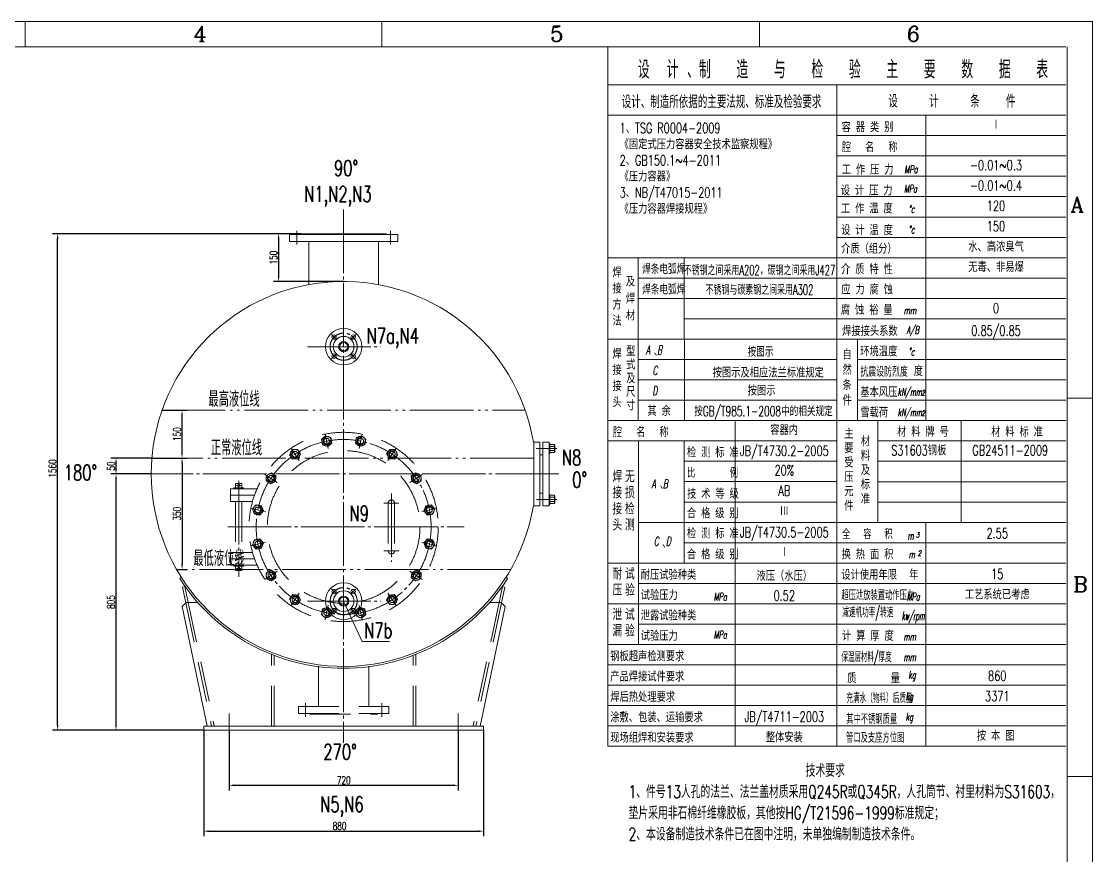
# Model space of a CAD drawing. Header units: inches. Extents: x -16168 to -9448, y -2841 to 1911.
# Drawn here: x -12816 to -9448, y -711 to 1911 of the extents above; entities that cross this region are included whole.
import ezdxf
from ezdxf.enums import TextEntityAlignment as Align

# ---------------------------------------------------------------- set-up
doc = ezdxf.new("R2010")
doc.units = ezdxf.units.IN
doc.header["$LTSCALE"] = 10
doc.header["$MEASUREMENT"] = 0
for name, pattern in [('CENTER', [23, 20, -1, 1, -1]), ('DASHED', [19.05, 12.7, -6.35]), ('DIVIDE', [26, 20, -1.5, 0.75, -1.5, 0.75, -1.5])]:
    doc.linetypes.add(name, pattern=pattern)
doc.layers.get('0').update_dxf_attribs({"lineweight": 18})
for name, color, linetype, lineweight in [('1', 7, 'Continuous', 18), ('4', 2, 'Continuous', 18), ('CENTER', 1, 'CENTER', 18), ('DASHED', 220, 'DASHED', 18), ('DIM', 2, 'Continuous', 18), ('DIVIDE', 3, 'DIVIDE', 18), ('K1', 4, 'Continuous', 18)]:
    doc.layers.add(name, color=color, linetype=linetype, lineweight=lineweight)
doc.styles.add('HZ', font='romans.shx', dxfattribs={"width": 0.7, "bigfont": 'hz.shx'})
doc.styles.add('HZTXT', font='romans.shx', dxfattribs={"width": 0.7, "bigfont": 'hztxt.shx'})
doc.styles.add('ROMANC', font='romanc.shx', dxfattribs={"width": 0.7})
doc.dimstyles.new('HZTXT', dxfattribs={"dimtxt": 24, "dimasz": 16, "dimexe": 16, "dimexo": 0, "dimgap": 4, "dimtad": 1, "dimdec": 0, "dimrnd": 1, "dimzin": 0, "dimdsep": 46, "dimtxsty": 'HZTXT', "dimcen": 0, "dimdle": 32, "dimclrd": 7, "dimclre": 7, "dimclrt": 7, "dimadec": 0, "dimazin": 0, "dimtfac": 1, "dimtdec": 0, "dimtofl": 0, "dimtmove": 0, "dimatfit": 0, "dimfxl": 0, "dimtolj": 1, "dimarcsym": 0})

# ---------------------------------------------------------------- blocks, each defined once
blk = doc.blocks.new('*X10')
at = {"layer": 'K1', "ltscale": 2}
for points in [[(-12704.8, 1227.4), (-12699.5, 1227.4), (-12702.2, 1243.4)], [(-12704.8, -300.6), (-12699.5, -300.6), (-12702.2, -316.6)]]:
    blk.add_hatch(color=7, dxfattribs=at).paths.add_polyline_path(points, flags=0)
at = {"layer": 'K1', "color": 7, "lineweight": -2, "ltscale": 2}
for p, q in [((-11936.7, 1243.4), (-12718.2, 1243.4)), ((-12702.2, -300.6), (-12702.2, 1227.4)), ((-12242.7, -316.6), (-12718.2, -316.6))]:
    blk.add_line(p, q, dxfattribs=at)
at = {"layer": 'K1', "color": 7, "ltscale": 2, "insert": (-12718.2, 505.4), "char_height": 24, "width": 79.2, "attachment_point": 5, "rotation": 90, "style": 'HZTXT'}
blk.add_mtext('1560', dxfattribs=at)
blk = doc.blocks.new('*X11')
at = {"layer": 'K1', "ltscale": 2}
for points in [[(-12521.1, 522.4), (-12515.7, 522.4), (-12518.4, 538.4)], [(-12521.1, 504.4), (-12515.7, 504.4), (-12518.4, 488.4)]]:
    blk.add_hatch(color=7, dxfattribs=at).paths.add_polyline_path(points, flags=0)
at = {"layer": 'K1', "color": 7, "lineweight": -2, "ltscale": 2}
for p, q in [((-12406.7, 538.4), (-12534.4, 538.4)), ((-12518.4, 504.4), (-12518.4, 522.4)), ((-12408.7, 488.4), (-12534.4, 488.4))]:
    blk.add_line(p, q, dxfattribs=at)
at = {"layer": 'K1', "color": 7, "ltscale": 2, "insert": (-12534.4, 513.3), "char_height": 24, "width": 48, "attachment_point": 5, "rotation": 90, "style": 'HZTXT'}
blk.add_mtext('50', dxfattribs=at)
blk = doc.blocks.new('*X12')
at = {"layer": 'K1', "ltscale": 2}
for points in [[(-12313.5, 672.4), (-12308.2, 672.4), (-12310.8, 688.4)], [(-12313.5, 554.4), (-12308.2, 554.4), (-12310.8, 538.4)]]:
    blk.add_hatch(color=7, dxfattribs=at).paths.add_polyline_path(points, flags=0)
at = {"layer": 'K1', "color": 7, "lineweight": -2, "ltscale": 2}
for p, q in [((-12374.8, 688.4), (-12294.8, 688.4)), ((-12310.8, 554.4), (-12310.8, 672.4)), ((-12406.7, 538.4), (-12294.8, 538.4))]:
    blk.add_line(p, q, dxfattribs=at)
at = {"layer": 'K1', "color": 7, "ltscale": 2, "insert": (-12326.8, 613.4), "char_height": 24, "width": 55.2, "attachment_point": 5, "rotation": 90, "style": 'HZTXT'}
blk.add_mtext('150', dxfattribs=at)
blk = doc.blocks.new('*X22')
at = {"layer": 'K1', "ltscale": 2}
for points in [[(-12521.1, 472.4), (-12515.7, 472.4), (-12518.4, 488.4)], [(-12521.1, -300.6), (-12515.7, -300.6), (-12518.4, -316.6)]]:
    blk.add_hatch(color=7, dxfattribs=at).paths.add_polyline_path(points, flags=0)
at = {"layer": 'K1', "color": 7, "lineweight": -2, "ltscale": 2}
for p, q in [((-12408.7, 488.4), (-12534.4, 488.4)), ((-12518.4, -300.6), (-12518.4, 472.4)), ((-12242.7, -316.6), (-12534.4, -316.6))]:
    blk.add_line(p, q, dxfattribs=at)
at = {"layer": 'K1', "color": 7, "ltscale": 2, "insert": (-12534.4, 85.5), "char_height": 24, "width": 62.4, "attachment_point": 5, "rotation": 90, "style": 'HZTXT'}
blk.add_mtext('805', dxfattribs=at)
blk = doc.blocks.new('*X30')
at = {"layer": 'K1', "ltscale": 2}
for points in [[(-12226.7, -631.9), (-12226.7, -637.2), (-12242.7, -634.6)], [(-11378.7, -631.9), (-11378.7, -637.2), (-11362.7, -634.6)]]:
    blk.add_hatch(color=7, dxfattribs=at).paths.add_polyline_path(points, flags=0)
at = {"layer": 'K1', "color": 7, "lineweight": -2, "ltscale": 2}
for p, q in [((-12242.7, -316.6), (-12242.7, -650.6)), ((-11362.7, -316.6), (-11362.7, -650.6)), ((-12226.7, -634.6), (-11378.7, -634.6))]:
    blk.add_line(p, q, dxfattribs=at)
at = {"layer": 'K1', "color": 7, "ltscale": 2, "insert": (-11815.5, -618.6), "char_height": 24, "width": 64.8, "attachment_point": 5, "style": 'HZTXT'}
blk.add_mtext('880', dxfattribs=at)
blk = doc.blocks.new('*X31')
at = {"layer": 'K1', "ltscale": 2}
for points in [[(-12146.7, -487.8), (-12146.7, -493.2), (-12162.7, -490.5)], [(-11458.7, -487.8), (-11458.7, -493.2), (-11442.7, -490.5)]]:
    blk.add_hatch(color=7, dxfattribs=at).paths.add_polyline_path(points, flags=0)
at = {"layer": 'K1', "color": 7, "lineweight": -2, "ltscale": 2}
for p, q in [((-12162.7, -316.6), (-12162.7, -506.5)), ((-11442.7, -316.6), (-11442.7, -506.5)), ((-12146.7, -490.5), (-11458.7, -490.5))]:
    blk.add_line(p, q, dxfattribs=at)
at = {"layer": 'K1', "color": 7, "ltscale": 2, "insert": (-11802.4, -474.5), "char_height": 24, "width": 64.8, "attachment_point": 5, "style": 'HZTXT'}
blk.add_mtext('720', dxfattribs=at)
blk = doc.blocks.new('*X32')
at = {"layer": 'K1', "ltscale": 2}
for points in [[(-12313.5, 522.4), (-12308.2, 522.4), (-12310.8, 538.4)], [(-12313.5, 204.4), (-12308.2, 204.4), (-12310.8, 188.4)]]:
    blk.add_hatch(color=7, dxfattribs=at).paths.add_polyline_path(points, flags=0)
at = {"layer": 'K1', "color": 7, "lineweight": -2, "ltscale": 2}
for p, q in [((-12406.7, 538.4), (-12294.8, 538.4)), ((-12310.8, 522.4), (-12310.8, 204.4)), ((-12329.3, 188.4), (-12294.8, 188.4))]:
    blk.add_line(p, q, dxfattribs=at)
at = {"layer": 'K1', "color": 7, "ltscale": 2, "insert": (-12326.8, 363.4), "char_height": 24, "width": 60, "attachment_point": 5, "rotation": 90, "style": 'HZTXT'}
blk.add_mtext('350', dxfattribs=at)
blk = doc.blocks.new('*X40')
at = {"layer": 'K1', "ltscale": 2}
for points in [[(-12009.9, 1227.4), (-12004.6, 1227.4), (-12007.2, 1243.4)], [(-12009.9, 1109.4), (-12004.6, 1109.4), (-12007.2, 1093.4)]]:
    blk.add_hatch(color=7, dxfattribs=at).paths.add_polyline_path(points, flags=0)
at = {"layer": 'K1', "color": 7, "lineweight": -2, "ltscale": 2}
for p, q in [((-11936.7, 1243.4), (-12023.2, 1243.4)), ((-12007.2, 1227.4), (-12007.2, 1109.4)), ((-11802.7, 1093.4), (-12023.2, 1093.4))]:
    blk.add_line(p, q, dxfattribs=at)
at = {"layer": 'K1', "color": 7, "ltscale": 2, "insert": (-12023.2, 1168.4), "char_height": 24, "width": 55.2, "attachment_point": 5, "rotation": 90, "style": 'HZTXT'}
blk.add_mtext('150', dxfattribs=at)

msp = doc.modelspace()

# ---------------------------------------------------------------- linework, layer by layer
for p, q in [((-12803.7, 1830.8), (-12803.7, 1910.8)), ((-11682.3, 1830.8), (-11682.3, 1910.8)), ((-10494.7, 1830.8), (-10494.7, 1910.8)), ((-11936.7, 1243.4), (-11936.7, 1241.4)), ((-9527.8, 726.9), (-9447.8, 726.9)), ((-9527.8, 726.9), (-9447.8, 726.9)), ((-9527.8, -462.8), (-9447.8, -462.8))]:
    msp.add_line(p, q)
at = {"color": 5}
for p, q in [((-15967.8, 1830.8), (-12803.7, 1830.8)), ((-12803.7, 1830.8), (-9531.9, 1830.8)), ((-9527.8, 1830.8), (-9527.8, -2761.2))]:
    msp.add_line(p, q, dxfattribs=at)
at = {"color": 4, "linetype": 'Continuous'}
for p, q in [((-10971.7, 1830.8), (-10971.7, -367.9)), ((-10971.7, 1711.9), (-9531.9, 1711.9)), ((-10971.7, 1711.9), (-9531.9, 1711.9)), ((-10971.7, 1711.9), (-9531.9, 1711.9)), ((-10251.8, 1711.9), (-10251.8, 1232)), ((-10971.7, 1616), (-9531.9, 1616)), ((-10971.7, 1616), (-9531.9, 1616)), ((-10971.7, 1616), (-9531.9, 1616)), ((-10971.7, 1616), (-9531.9, 1616)), ((-10971.7, 1616), (-9531.9, 1616)), ((-9971.8, 1616), (-9971.8, 656)), ((-10251.8, 1552), (-9531.9, 1552)), ((-10251.8, 1277.8), (-10251.8, -367.9)), ((-10971.7, 1168), (-10251.8, 1168)), ((-10876.8, 912), (-10876.8, 1168)), ((-10731.7, 912), (-10731.7, 1168)), ((-10971.7, 912), (-10251.8, 912)), ((-10876.8, 912), (-10876.8, 656.1)), ((-10731.2, 912), (-10731.2, 656.1)), ((-10971.7, 656.1), (-10251.8, 656.1)), ((-10571.7, 653.4), (-10571.7, -367.9)), ((-10251.8, 656), (-9531.9, 656)), ((-10122.6, 656), (-10122.6, 336.1)), ((-9860.7, 336.1), (-9860.7, 656)), ((-10971.7, 592.1), (-10251.8, 592.1)), ((-10875.9, 592.1), (-10875.9, 208.1)), ((-10731.7, 592.1), (-10731.7, 208.1)), ((-10251.8, 336.1), (-9971.8, 336.1)), ((-9971.8, 336.1), (-9971.8, -367.9)), ((-9971.8, 336.1), (-9531.9, 336.1)), ((-10731.7, 272.1), (-10251.8, 272.1)), ((-10251.8, 272.1), (-9531.9, 272.1))]:
    msp.add_line(p, q, dxfattribs=at)
at = {"color": 7, "linetype": 'Continuous'}
for p, q in [((-10251.8, 1488), (-9531.9, 1488)), ((-10251.8, 1424), (-9531.9, 1424)), ((-10251.8, 1360), (-9531.9, 1360)), ((-10251.8, 1296), (-9531.9, 1296)), ((-10251.8, 1232), (-9531.9, 1232)), ((-10251.8, 1168), (-9531.9, 1168)), ((-10876.8, 1104), (-10251.8, 1104)), ((-10251.8, 1104), (-9531.9, 1104)), ((-10876.8, 1040), (-10251.8, 1040)), ((-10251.8, 1040), (-9531.9, 1040)), ((-10731.7, 976), (-10251.8, 976)), ((-10251.8, 976), (-9531.9, 976)), ((-10251.8, 912), (-9531.9, 912)), ((-10876.8, 848), (-10251.8, 848)), ((-10186.6, 848), (-9531.9, 848)), ((-10876.8, 784), (-10251.8, 784)), ((-10186.6, 784), (-9531.9, 784)), ((-10876.8, 720), (-10251.8, 720)), ((-10186.6, 720), (-9531.9, 720)), ((-10731.7, 528.1), (-10251.8, 528.1)), ((-10122.6, 528), (-9531.9, 528)), ((-10731.7, 464.1), (-10251.8, 464.1)), ((-10122.6, 464), (-9531.9, 464)), ((-10731.7, 400.1), (-10251.8, 400.1)), ((-10122.6, 400), (-9531.9, 400)), ((-10875.9, 336.1), (-10251.8, 336.1)), ((-10971.7, 208.1), (-10251.8, 208.1)), ((-10251.8, 208.1), (-9531.9, 208.1)), ((-10875.9, 144.1), (-10251.8, 144.1)), ((-10251.8, 144.1), (-9531.9, 144.1)), ((-10971.7, 80.1), (-10251.8, 80.1)), ((-10251.8, 80.1), (-9531.9, 80.1)), ((-10875.9, 16.1), (-10251.8, 16.1)), ((-10251.8, 16.1), (-9531.9, 16.1)), ((-10971.7, -47.9), (-10251.8, -47.9)), ((-10251.8, -47.9), (-9531.9, -47.9)), ((-10971.7, -111.9), (-10251.8, -111.9)), ((-10251.8, -111.9), (-9531.9, -111.9)), ((-10971.7, -175.9), (-10251.8, -175.9)), ((-10251.8, -175.9), (-9531.9, -175.9)), ((-10971.7, -239.9), (-10251.8, -239.9)), ((-10251.8, -239.9), (-9531.9, -239.9)), ((-10971.7, -303.9), (-10251.8, -303.9)), ((-10251.8, -303.9), (-9531.9, -303.9)), ((-10971.7, -367.9), (-10251.8, -367.9)), ((-10251.8, -367.9), (-9531.9, -367.9))]:
    msp.add_line(p, q, dxfattribs=at)
at = {"color": 7, "linetype": 'Continuous', "ltscale": 0.3}
for p, q in [((-10186.6, 912), (-10186.6, 656)), ((-10875.9, 208.1), (-10875.9, -47.9))]:
    msp.add_line(p, q, dxfattribs=at)
at = {"color": 7}
msp.add_line((-10122.6, 592), (-9531.9, 592), dxfattribs=at)
at = {"layer": '1', "color": 7, "linetype": 'Continuous'}
for p in [(-16167.8, 1910.8), (-9447.8, -2841.2)]:
    msp.add_line(p, (-9447.8, 1910.8), dxfattribs=at)
at = {"layer": 'CENTER'}
for p, q in [((-11802.7, 1319.4), (-11802.7, -357.4)), ((-11950.2, 1252.8), (-11950.2, 1209.4)), ((-11655.2, 1252.8), (-11655.2, 1209.4)), ((-11825.7, 911.4), (-11840.7, 926.4)), ((-11779.8, 911.4), (-11764.8, 926.4)), ((-11916.9, 888.4), (-11686, 888.4)), ((-11825.7, 865.4), (-11840.7, 850.4)), ((-11779.8, 865.4), (-11764.8, 850.4)), ((-11132.5, 568.4), (-11197.7, 568.4)), ((-11125.7, 488.4), (-12444.4, 488.4)), ((-12132.7, 466.7), (-12132.7, 164.8)), ((-11652.7, 426.7), (-11652.7, 212.2)), ((-11132.5, 408.4), (-11196, 408.4)), ((-12167.2, 321.7), (-11423.9, 321.7)), ((-11825.7, 111.4), (-11840.7, 126.4)), ((-11779.8, 111.4), (-11764.8, 126.4)), ((-11916.9, 88.4), (-11686, 88.4)), ((-11825.7, 65.4), (-11840.7, 50.4)), ((-11779.8, 65.4), (-11764.8, 50.4)), ((-12162.7, -265), (-12162.7, -350.5)), ((-11442.7, -265), (-11442.7, -350.5))]:
    msp.add_line(p, q, dxfattribs=at)
for centre, radius in [((-11802.7, 888.4), 42.5), ((-11802.7, 321.7), 275), ((-11802.7, 88.4), 42.5)]:
    msp.add_circle(centre, radius, dxfattribs=at)
at = {"layer": 'DASHED'}
for p, q in [((-11860.8, 613.5), (-11851.7, 567.9)), ((-11744.7, 613.5), (-11753.8, 567.9)), ((-11968, 569.1), (-11942.2, 530.4)), ((-11637.5, 569.1), (-11663.3, 530.4)), ((-12050.1, 487), (-12011.4, 461.2)), ((-11555.4, 487), (-11594.1, 461.2)), ((-12158.2, 441.7), (-12158.2, 401.7)), ((-12075, 441.7), (-12158.2, 441.7)), ((-12147.7, 444.7), (-12147.7, 441.7)), ((-12117.7, 444.7), (-12147.7, 444.7)), ((-12142.7, 458.6), (-12142.7, 444.7)), ((-12122.7, 458.6), (-12142.7, 458.6)), ((-12125.7, 452), (-12139.8, 452)), ((-12122.7, 458.6), (-12122.7, 444.7)), ((-12117.7, 444.7), (-12117.7, 441.7)), ((-12082.9, 421.7), (-12158.2, 421.7)), ((-12089.3, 401.7), (-12158.2, 401.7)), ((-12142.7, 401.7), (-12142.7, 241.7)), ((-12122.7, 401.7), (-12122.7, 241.7)), ((-12094.5, 379.8), (-12048.9, 370.7)), ((-11629.7, 396.7), (-11676.1, 396.7)), ((-11662.7, 396.7), (-11662.7, 246.7)), ((-11642.7, 396.7), (-11642.7, 246.7)), ((-11511, 379.8), (-11556.6, 370.7)), ((-12094.5, 263.7), (-12048.9, 272.8)), ((-11511, 263.7), (-11556.6, 272.8)), ((-12158.2, 201.7), (-12158.2, 241.7)), ((-12089.3, 241.7), (-12158.2, 241.7)), ((-11629.7, 246.7), (-11676.1, 246.7)), ((-12082.9, 221.7), (-12158.2, 221.7)), ((-12075, 201.7), (-12158.2, 201.7)), ((-12147.7, 198.7), (-12147.7, 201.7)), ((-12117.7, 198.7), (-12147.7, 198.7)), ((-12142.7, 198.7), (-12142.7, 184.9)), ((-12122.7, 184.9), (-12142.7, 184.9)), ((-12125.7, 191.5), (-12139.8, 191.5)), ((-12122.7, 198.7), (-12122.7, 184.9)), ((-12117.7, 198.7), (-12117.7, 201.7)), ((-12050.1, 156.5), (-12011.4, 182.3)), ((-11555.4, 156.5), (-11594.1, 182.3)), ((-11968, 74.4), (-11942.2, 113.1)), ((-11637.5, 74.4), (-11663.3, 113.1)), ((-12299.3, 83.5), (-12217.9, -304.6)), ((-12291.3, 84.4), (-12209.7, -304.6)), ((-11860.8, 30), (-11851.7, 75.6)), ((-11744.7, 30), (-11753.8, 75.6)), ((-11314.2, 84.4), (-11395.7, -304.6)), ((-11306.2, 83.5), (-11387.6, -304.6)), ((-12029.7, -304.6), (-12029.7, -78.9)), ((-12021.7, -304.6), (-12021.7, -82.1)), ((-11583.7, -304.6), (-11583.7, -82.1)), ((-11575.7, -304.6), (-11575.7, -78.9)), ((-11882.2, -242.6), (-11882.2, -110.6)), ((-11723.2, -242.6), (-11723.2, -110.6)), ((-11922.7, -275.6), (-11922.7, -232)), ((-11682.7, -275.6), (-11682.7, -232)), ((-11945.2, -242.6), (-11660.2, -242.6)), ((-11945.2, -264.6), (-11945.2, -242.6)), ((-11945.2, -264.6), (-11660.2, -264.6)), ((-11908.7, -266.6), (-11908.7, -264.6)), ((-11908.7, -266.6), (-11696.7, -266.6)), ((-11696.7, -266.6), (-11696.7, -264.6)), ((-11660.2, -264.6), (-11660.2, -242.6))]:
    msp.add_line(p, q, dxfattribs=at)
for points in [[(-11843.3, 602.5), (-11859.7, 608), (-11872.7, 596.6), (-11869.3, 579.6), (-11852.9, 574.1), (-11839.9, 585.5)], [(-11732.8, 596.6), (-11745.8, 608), (-11762.2, 602.5), (-11765.6, 585.5), (-11752.5, 574.1), (-11736.2, 579.6)], [(-11947.6, 565.6), (-11964.9, 564.5), (-11972.6, 548.9), (-11963, 534.5), (-11945.7, 535.7), (-11938, 551.2)], [(-11632.9, 548.9), (-11640.6, 564.5), (-11657.8, 565.6), (-11667.5, 551.2), (-11659.8, 535.7), (-11642.5, 534.5)], [(-12029.9, 491.6), (-12045.5, 483.9), (-12046.6, 466.6), (-12032.2, 457), (-12016.7, 464.7), (-12015.5, 482)], [(-11558.9, 466.6), (-11560, 483.9), (-11575.6, 491.6), (-11590, 482), (-11588.8, 464.7), (-11573.3, 457)], [(-12077.6, 391.7), (-12089, 378.7), (-12083.5, 362.3), (-12066.5, 358.9), (-12055.1, 371.9), (-12060.6, 388.3)], [(-11522, 362.3), (-11516.4, 378.7), (-11527.9, 391.7), (-11544.8, 388.3), (-11550.4, 371.9), (-11539, 358.9)], [(-12083.5, 281.2), (-12089, 264.8), (-12077.6, 251.8), (-12060.6, 255.2), (-12055.1, 271.6), (-12066.5, 284.6)], [(-11527.9, 251.8), (-11516.4, 264.8), (-11522, 281.2), (-11539, 284.6), (-11550.4, 271.6), (-11544.8, 255.2)], [(-12046.6, 176.8), (-12045.5, 159.6), (-12029.9, 151.9), (-12015.5, 161.5), (-12016.7, 178.8), (-12032.2, 186.5)], [(-11575.6, 151.9), (-11560, 159.6), (-11558.9, 176.8), (-11573.3, 186.5), (-11588.8, 178.8), (-11590, 161.5)], [(-11972.6, 94.6), (-11964.9, 79), (-11947.6, 77.9), (-11938, 92.3), (-11945.7, 107.8), (-11963, 109)], [(-11657.8, 77.9), (-11640.6, 79), (-11632.9, 94.6), (-11642.5, 109), (-11659.8, 107.8), (-11667.5, 92.3)], [(-11872.7, 46.9), (-11859.7, 35.4), (-11843.3, 41), (-11839.9, 58), (-11852.9, 69.4), (-11869.3, 63.8)], [(-11762.2, 41), (-11745.8, 35.4), (-11732.8, 46.9), (-11736.2, 63.8), (-11752.5, 69.4), (-11765.6, 58)]]:
    msp.add_lwpolyline(points, close=True, dxfattribs=at)
for centre, radius in [((-11802.7, 321.7), 297.5), ((-11856.4, 591.5), 15), ((-11749.1, 591.5), 15), ((-11856.4, 591.5), 9), ((-11749.1, 591.5), 9), ((-11802.7, 321.7), 240), ((-11955.5, 550.4), 15), ((-11955.5, 550.4), 9), ((-11650, 550.4), 15), ((-11650, 550.4), 9), ((-12031.4, 474.5), 15), ((-12031.4, 474.5), 9), ((-11574.1, 474.5), 15), ((-11574.1, 474.5), 9), ((-12132.7, 452), 3), ((-12072.5, 375.4), 15), ((-12072.5, 375.4), 9), ((-11533, 375.4), 15), ((-11533, 375.4), 9), ((-12072.5, 268.1), 15), ((-12072.5, 268.1), 9), ((-11533, 268.1), 15), ((-11533, 268.1), 9), ((-12132.7, 191.5), 3), ((-12031.4, 169), 15), ((-12031.4, 169), 9), ((-11574.1, 169), 15), ((-11574.1, 169), 9), ((-11955.5, 93.1), 15), ((-11955.5, 93.1), 9), ((-11650, 93.1), 15), ((-11650, 93.1), 9), ((-11856.4, 52), 15), ((-11856.4, 52), 9), ((-11749.1, 52), 15), ((-11749.1, 52), 9)]:
    msp.add_circle(centre, radius, dxfattribs=at)
for centre, radius, start, end in [((-11856.4, 591.5), 11, 101.25, 10.104), ((-11749.1, 591.5), 11, 78.75, 347.604), ((-11955.5, 550.4), 11, 123.75, 32.604), ((-11650, 550.4), 11, 56.25, 325.104), ((-12031.4, 474.5), 11, 146.25, 55.104), ((-11574.1, 474.5), 11, 33.75, 302.604), ((-11652.7, 396.7), 10, 0, 180), ((-12072.5, 375.4), 11, 168.75, 77.604), ((-11533, 375.4), 11, 11.25, 280.104), ((-12072.5, 268.1), 11, 191.25, 100.104), ((-11533, 268.1), 11, 348.75, 257.604), ((-11652.7, 246.7), 10, 180, 0), ((-12031.4, 169), 11, 213.75, 122.604), ((-11574.1, 169), 11, 326.25, 235.104), ((-11955.5, 93.1), 11, 236.25, 145.104), ((-11650, 93.1), 11, 303.75, 212.604), ((-11856.4, 52), 11, 258.75, 167.604), ((-11749.1, 52), 11, 281.25, 190.104)]:
    msp.add_arc(centre, radius, start, end, dxfattribs=at)
at = {"layer": 'DIM'}
for p, q in [((-11802.7, 88.4), (-11744.1, -38.2)), ((-11744.1, -38.2), (-11659, -38.2))]:
    msp.add_line(p, q, dxfattribs=at)
at = {"layer": 'DIVIDE'}
for p, q in [((-12374.8, 688.4), (-11230.7, 688.4)), ((-11205, 538.4), (-12406.7, 538.4)), ((-11276.2, 188.4), (-12329.3, 188.4))]:
    msp.add_line(p, q, dxfattribs=at)
at = {"layer": 'K1'}
for p, q in [((-11972.7, 1241.4), (-11632.7, 1241.4)), ((-11972.7, 1241.4), (-11972.7, 1219.4)), ((-11972.7, 1219.4), (-11632.7, 1219.4)), ((-11936.7, 1243.4), (-11668.7, 1243.4)), ((-11912.2, 1219.4), (-11912.2, 1083.4)), ((-11693.2, 1219.4), (-11693.2, 1083.4)), ((-11668.7, 1243.4), (-11668.7, 1241.4)), ((-11632.7, 1241.4), (-11632.7, 1219.4)), ((-11205, 588.4), (-11205, 388.4)), ((-11186, 588.4), (-11205, 588.4)), ((-11186, 388.4), (-11186, 588.4)), ((-11176, 588.4), (-11156, 588.4)), ((-11176, 388.4), (-11176, 588.4)), ((-11156, 588.4), (-11156, 388.4)), ((-11154, 584.2), (-11156, 584.2)), ((-11154, 584.2), (-11156, 584.2)), ((-11154, 584.2), (-11154, 552.6)), ((-11140.9, 581.4), (-11154, 581.4)), ((-11140.9, 574.9), (-11154, 574.9)), ((-11139, 578.1), (-11140.9, 581.4)), ((-11139, 578.1), (-11139, 558.7)), ((-11176, 548.4), (-11186, 548.4)), ((-11154, 552.6), (-11156, 552.6)), ((-11154, 552.6), (-11156, 552.6)), ((-11140.9, 561.9), (-11154, 561.9)), ((-11140.9, 555.5), (-11154, 555.5)), ((-11140.9, 555.5), (-11154, 555.5)), ((-11139, 558.7), (-11140.9, 555.5)), ((-11176, 428.4), (-11186, 428.4)), ((-11154, 424.2), (-11156, 424.2)), ((-11154, 424.2), (-11156, 424.2)), ((-11154, 392.6), (-11154, 424.2)), ((-11140.9, 421.4), (-11154, 421.4)), ((-11140.9, 421.4), (-11154, 421.4)), ((-11140.9, 414.9), (-11154, 414.9)), ((-11139, 418.1), (-11140.9, 421.4)), ((-11139, 398.7), (-11139, 418.1)), ((-11186, 388.4), (-11205, 388.4)), ((-11176, 388.4), (-11156, 388.4)), ((-11154, 392.6), (-11156, 392.6)), ((-11154, 392.6), (-11156, 392.6)), ((-11140.9, 401.9), (-11154, 401.9)), ((-11140.9, 395.5), (-11154, 395.5)), ((-11139, 398.7), (-11140.9, 395.5)), ((-12313.3, 162.9), (-12318.3, 159.7)), ((-11292.2, 162.9), (-11287.2, 159.7)), ((-12301.8, 134.4), (-12309.6, 132.9)), ((-12309.6, 132.9), (-12299.3, 83.5)), ((-12301.8, 134.4), (-12291.3, 84.4)), ((-11303.7, 134.4), (-11314.2, 84.4)), ((-11295.9, 132.9), (-11306.2, 83.5)), ((-11303.7, 134.4), (-11295.9, 132.9)), ((-12298.4, 84.4), (-12310.8, 72)), ((-12310.8, 72), (-12232.3, -304.6)), ((-12261.6, 84.4), (-12298.4, 84.4)), ((-11294.7, 72), (-11373.2, -304.6)), ((-11343.9, 84.4), (-11307.1, 84.4)), ((-11307.1, 84.4), (-11294.7, 72)), ((-12242.7, -304.6), (-11362.7, -304.6)), ((-12242.7, -304.6), (-12242.7, -316.6)), ((-12242.7, -316.6), (-11362.7, -316.6)), ((-11362.7, -304.6), (-11362.7, -316.6))]:
    msp.add_line(p, q, dxfattribs=at)
for centre, radius in [((-11802.7, 888.4), 57.5), ((-11832.8, 918.5), 7), ((-11802.7, 888.4), 32.5), ((-11772.7, 918.5), 7), ((-11802.7, 888.4), 16), ((-11802.7, 888.4), 13), ((-11832.8, 858.4), 7), ((-11772.7, 858.4), 7), ((-11802.7, 88.4), 57.5), ((-11832.8, 118.5), 7), ((-11802.7, 88.4), 32.5), ((-11802.7, 88.4), 16), ((-11802.7, 88.4), 13), ((-11772.7, 118.5), 7), ((-11832.8, 58.4), 7), ((-11772.7, 58.4), 7)]:
    msp.add_circle(centre, radius, dxfattribs=at)
for centre, radius, start, end in [((-11802.7, 488.4), 605, 9.4982, 350.5018), ((-11144.9, 579.3), 5.95, 311.6694, 348.3306), ((-11151.2, 568.4), 12.2, 327.7958, 32.2042), ((-11144.9, 557.5), 5.95, 11.6694, 48.3306), ((-11144.9, 419.3), 5.95, 311.6694, 348.3306), ((-11151.2, 408.4), 12.2, 327.7958, 32.2042), ((-11144.9, 397.5), 5.95, 11.6694, 48.3306), ((-11802.7, 489.4), 612, 212.6022, 327.3978)]:
    msp.add_arc(centre, radius, start, end, dxfattribs=at)

# ---------------------------------------------------------------- texts
at = {"style": 'ROMANC'}
for s, p in [('4', (-12274.5, 1847.5)), ('5', (-11153.1, 1847.5)), ('6', (-10031.7, 1847.5)), ('A', (-9516.8, 1311.7)), ('B', (-9508.3, 117.4))]:
    msp.add_text(s, height=48, dxfattribs=at).set_placement(p)
at = {"color": 7, "linetype": 'Continuous', "style": 'HZ'}
for s, height, width, p in [('设计、制造所依据的主要法规、标准及检验要求', 39.996, 0.65, (-10928.4, 1638.2)), ('介质（组分）', 32, 0.7, (-10238.5, 1180.9)), ('焊条电弧焊', 32, 0.65, (-10863.9, 1116.6)), ('焊条电弧焊', 32, 0.65, (-10863.9, 1052.6)), ('环境温度', 32, 0.7, (-10178.2, 858)), ('、', 32, 0.7, (-10828, 858.9)), ('抗震设防烈度', 32, 0.6, (-10178.2, 794)), ('基本风压', 32, 0.7, (-10178.2, 730)), ('雪载荷', 32, 0.7, (-10178.2, 666)), ('耐压试验种类', 32, 0.7, (-10868.6, 155.7)), ('设计使用年限', 32, 0.7, (-10237.7, 155.8)), ('年', 32, 0.7, (-10024.7, 156.2)), ('试验压力', 32, 0.7, (-10868.6, 91.7)), ('超压泄放装置动作压力', 32, 0.55, (-10237.7, 91.8)), ('泄露试验种类', 32, 0.7, (-10868.6, 27.7)), ('试验压力', 32, 0.7, (-10868.6, -36.3)), ('钢板超声检测要求', 32, 0.7, (-10964.4, -100.3)), ('保温层材料/厚度', 32, 0.49, (-10237.3, -102.6)), ('产品焊接试件要求', 32, 0.7, (-10964.4, -164.3)), ('焊后热处理要求', 32, 0.7, (-10964.4, -228.3)), ('充满水（物料）后质量', 32, 0.5, (-10221.9, -231.8)), ('涂敷、包装、运输要求', 32, 0.7, (-10964.4, -292.3)), ('其中不锈钢质量', 32, 0.55, (-10222.4, -297.5)), ('现场组焊和安装要求', 32, 0.7, (-10964.4, -356.3)), ('管口及支座方位图', 32, 0.55, (-10223.2, -356.4))]:
    msp.add_text(s, height=height, dxfattribs=dict(at, width=width)).set_placement(p)
at = {"color": 2, "linetype": 'Continuous', "style": 'HZ'}
for s, height, width, p in [('Ⅰ', 32, 0.7, (-9751.3, 1587)), ('-0.01~0.3', 32, 0.7, (-9751.3, 1459)), ('-0.01~0.4', 32, 0.7, (-9751.3, 1395)), ('120', 32, 0.7, (-9751.3, 1331)), ('150', 32, 0.7, (-9751.3, 1267)), ('水、高浓臭气', 32, 0.7, (-9751.3, 1203)), ('不锈钢之间采用A202，碳钢之间采用J427', 32, 0.6, (-10495.2, 1129)), ('无毒、非易爆', 32, 0.7, (-9751.3, 1139)), ('不锈钢与碳素钢之间采用A302', 32, 0.6, (-10495.2, 1067.4)), ('0', 32, 0.7, (-9751.3, 1009.7)), ('0.85/0.85', 32, 0.7, (-9751.3, 938.8)), ('容器内', 32, 0.7, (-10417.7, 627.1)), ('JB/T4730.2-2005', 31.997, 0.7, (-10417.2, 561)), ('S31603钢板', 32, 0.7, (-9994.2, 562.6)), ('GB24511-2009', 32, 0.7, (-9706.7, 562.6)), ('20%', 32, 0.7, (-10417.2, 499.8)), ('AB', 32, 0.7, (-10417.2, 435.8)), ('Ⅲ', 32, 0.7, (-10417.2, 371.8)), ('JB/T4730.5-2005', 31.997, 0.7, (-10417.2, 305)), ('2.55', 32, 0.7, (-9747.5, 301.8)), ('Ⅰ', 32, 0.7, (-10417.2, 243.8)), ('液压（水压）', 32, 0.7, (-10417.2, 168.6)), ('15', 32, 0.7, (-9747.5, 173.9)), ('0.52', 32, 0.7, (-10417.2, 105.9)), ('工艺系统已考虑', 32, 0.7, (-9747.5, 109.9)), ('860', 32, 0.7, (-9747.5, -146.1)), ('3371', 32, 0.7, (-9747.5, -210.1)), ('JB/T4711-2003', 31.997, 0.7, (-10417.2, -274.9)), ('整体安装', 32, 0.7, (-10417.2, -338.9))]:
    msp.add_text(s, height=height, dxfattribs=dict(at, width=width)).set_placement(p, align=Align.MIDDLE_CENTER)
for s, height, width, p in [('按图示', 32, 0.65, (-10532.4, 856.6)), ('按图示及相应法兰标准规定', 31.997, 0.7, (-10642.3, 791.5)), ('按图示', 32, 0.7, (-10532.1, 734.8)), ('按GB/T985.1-2008中的相关规定', 31.997, 0.65, (-10700.3, 669.7)), ('、', 32, 0.7, (-10809, 440.1)), ('、', 32, 0.7, (-10801.9, 255.7))]:
    msp.add_text(s, height=height, dxfattribs=dict(at, width=width)).set_placement(p)
at = {"color": 7, "linetype": 'Continuous', "style": 'HZ', "width": 0.7}
msp.add_text('度', height=32, dxfattribs=at).set_placement((-9995.4, 812.4), align=Align.MIDDLE_CENTER)
at = {"color": 7, "linetype": 'Continuous'}
for s, insert, char_height, width, attachment_point, style in [('设  计 、制   造   与   检   验   主   要   数   据   表', (-10878, 1731.3), 55.994, 1894.894, 7, 'HZ'), ('{\\W0.6;设      计      条     件     }', (-10090, 1639.9), 39.996, 535.875, 7, 'HZ'), ('容 器 类 别', (-10236.9, 1562.7), 32, 197.24, 7, 'HZ'), ('{\\W0.68;腔   名   称}', (-10235.7, 1499.9), 32, 220.281, 7, 'HZ'), ('工 作 压 力  ', (-10236.5, 1429.2), 32, 195.56, 7, 'HZ'), ('{\\Q10;\\W0.6; MPa}', (-10049.8, 1434.1), 23.998, 59.8, 7, 'ROMANC'), ('设 计 压 力   ', (-10239.5, 1363.8), 32, 196.68, 7, 'HZ'), ('{\\Q10;\\W0.6; MPa}', (-10051.5, 1373.1), 23.998, 59.8, 7, 'ROMANC'), ('工 作 温 度  ', (-10238.9, 1307), 32, 195.56, 7, 'HZ'), ('{\\Q10;\\W0.6;%%Dc}', (-10026.7, 1308.7), 23.998, 19.647, 7, 'ROMANC'), ('设 计 温 度  ', (-10238.4, 1239.1), 32, 196.68, 7, 'HZ'), ('{\\Q10;\\W0.6;%%Dc}', (-10026.7, 1244.7), 23.998, 19.647, 7, 'ROMANC'), ('介 质 特 性', (-10238.6, 1116.2), 32, 195.84, 7, 'HZ'), ('及焊材', (-10915.5, 1109.5), 32, 36.352, 1, 'HZ'), ('应 力 腐 蚀', (-10237.9, 1052.2), 32, 195.28, 7, 'HZ'), ('腐 蚀 裕 量', (-10239.2, 988.2), 32, 195.84, 7, 'HZ'), ('{\\Q10;\\W0.6; mm}', (-10051.8, 990.8), 23.998, 48.457, 7, 'ROMANC'), ('焊接接头系数 ', (-10235.3, 921.7), 32, 200.2, 7, 'HZ'), ('{\\Q10;\\W0.6;A/B}', (-10033, 921.3), 23.998, 46.959, 7, 'ROMANC'), ('{\\Q10;\\W0.6;A  B}', (-10852.7, 863.8), 27.997, 67.385, 7, 'ROMANC'), ('{\\Q10;\\W0.6;%%Dc}', (-10026.7, 860.7), 23.998, 19.647, 7, 'ROMANC'), ('{\\Q10;\\W0.6;C}', (-10831.2, 799.8), 27.997, 16.248, 7, 'ROMANC'), ('{\\Q10;\\W0.6;D}', (-10831.7, 735.8), 27.997, 16.248, 7, 'ROMANC'), ('{\\Q10;\\W0.5;kN/mm}', (-10060.2, 726.2), 23.998, 67.378, 7, 'ROMANC'), ('{\\Q10;\\W0.6;2}', (-9984.9, 735.4), 16, 9.286, 7, 'ROMANC'), ('其 余', (-10847.6, 670.7), 32, 85.991, 7, 'HZ'), ('{\\Q10;\\W0.5;kN/mm}', (-10060.2, 662.2), 23.998, 67.378, 7, 'ROMANC'), ('{\\Q10;\\W0.6;2}', (-9984.9, 671.4), 16, 9.286, 7, 'ROMANC'), ('材 料 牌 号', (-10062.3, 605), 32, 195.56, 7, 'HZ'), ('材 料 标 准', (-9766.4, 605), 32, 196.96, 7, 'HZ'), ('{\\W0.68;腔   名   称}', (-10955.7, 604), 32, 220.281, 7, 'HZ'), ('{\\W0.62;全   容   积 }', (-10235.4, 283.6), 31.997, 204.296, 7, 'HZ'), ('{\\Q10;3}', (-10003.4, 288.6), 16, 9.738, 7, 'HZ'), ('{\\Q10;\\W0.6; m}', (-10039.9, 281.7), 23.998, 29.945, 7, 'ROMANC'), ('换 热 面 积', (-10236.8, 219.8), 32, 197.5, 7, 'HZ'), ('{\\Q10;\\W0.6; m}', (-10036.5, 223.5), 23.998, 29.945, 7, 'ROMANC'), ('{\\Q10;2}', (-9997.8, 231.4), 16, 10.832, 7, 'HZ'), ('{\\Q10;\\W0.6; MPa}', (-10043.1, 90.6), 23.998, 59.8, 7, 'ROMANC'), ('{\\W0.5;减速机功率/转速 }', (-10235, 27), 31.997, 184.439, 7, 'HZ'), ('{\\Q10;\\W0.4; kw/rpm}', (-10057.6, 19), 27.997, 84.131, 7, 'ROMANC'), ('计 算 厚 度', (-10235.8, -36.3), 32, 195.54, 7, 'HZ'), ('{\\Q10;\\W0.6; mm}', (-10052.6, -35.7), 23.998, 48.457, 7, 'ROMANC'), ('{\\Q10;\\W0.6; mm}', (-10052.6, -99.7), 23.998, 48.457, 7, 'ROMANC'), ('质       量', (-10219.4, -169.5), 32, 214.179, 7, 'HZ'), ('{\\Q10;\\W0.6;kg}', (-10027, -163.4), 23.998, 26.949, 7, 'ROMANC'), ('{\\Q10;\\W0.6;  kg}', (-10056.1, -230.6), 23.998, 54.717, 7, 'ROMANC'), ('{\\Q10;\\W0.6;  kg}', (-10056.1, -294.6), 23.998, 54.717, 7, 'ROMANC')]:
    msp.add_mtext(s, dxfattribs=dict(at, insert=insert, char_height=char_height, width=width, attachment_point=attachment_point, style=style))
at = {"color": 7, "linetype": 'Continuous', "attachment_point": 1, "style": 'HZ'}
for s, insert, char_height, width, line_spacing_factor in [('1、TSG R0004-2009\\P《固定式压力容器安全技术监察规程》\\P2、GB150.1~4-2011\\P《压力容器》\\P3、NB/T47015-2011\\P《压力容器焊接规程》', (-10934.9, 1591.7), 32, 719.2, 0.95), ('焊接方法', (-10957.5, 1138.3), 32, 36.352, 0.95), ('焊接接头', (-10957.5, 882.3), 32, 36.352, 0.95), ('型式及尺寸', (-10914.4, 890.9), 32, 36.352, 0.8), ('自\\P然\\P条件', (-10234.2, 880.3), 32, 45.221, 0.9), ('主要\\P受压\\P元件', (-10228.6, 631.3), 32, 45.221, 0.85), ('材料\\P及标准', (-10176.5, 607.6), 32, 45.221, 0.85), ('\\pt1;{\\f宋体|b0|i0|c0|p34;焊}{\\f宋体|b0|i0|c0|p34;接}{\\f宋体|b0|i0|c0|p34;接}{\\f宋体|b0|i0|c0|p34;头}', (-10957.5, 497.7), 31.997, 36.352, 0.95), ('\\pt1;{\\f宋体|b0|i0|c0|p34;无}{\\f宋体|b0|i0|c0|p34;损}{\\f宋体|b0|i0|c0|p34;检}{\\f宋体|b0|i0|c0|p34;测}', (-10918, 497.7), 31.997, 36.352, 0.95), ('\\pt1;{\\f宋体|b0|i0|c0|p34;耐}{\\f宋体|b0|i0|c0|p34;压}', (-10957.5, 191.8), 31.997, 36.352, 0.95), ('\\pt1;{\\f宋体|b0|i0|c0|p34;试}{\\f宋体|b0|i0|c0|p34;验}', (-10918, 191.8), 31.997, 36.352, 0.95), ('\\pt1;{\\f宋体|b0|i0|c0|p34;泄}{\\f宋体|b0|i0|c0|p34;漏}', (-10957.5, 63.8), 31.997, 36.352, 0.95), ('\\pt1;{\\f宋体|b0|i0|c0|p34;试}{\\f宋体|b0|i0|c0|p34;验}', (-10918, 63.8), 31.997, 36.352, 0.95)]:
    msp.add_mtext(s, dxfattribs=dict(at, insert=insert, char_height=char_height, width=width, line_spacing_factor=line_spacing_factor))
at = {"color": 2, "linetype": 'Continuous'}
for s, insert, char_height, width, attachment_point, style in [('检 测 标 准', (-10723.1, 540.6), 32, 198.9, 7, 'HZ'), ('{\\W0.62;比        例}', (-10723, 476.4), 31.997, 206.351, 7, 'HZ'), ('{\\Q10;\\W0.6;A  B}', (-10834.7, 443.2), 27.997, 67.385, 7, 'ROMANC'), ('技 术 等 级', (-10722.8, 410.3), 32, 195.26, 7, 'HZ'), ('合 格 级 别', (-10723.4, 349), 32, 195.82, 7, 'HZ'), ('检 测 标 准', (-10723.1, 285.9), 32, 198.9, 7, 'HZ'), ('{\\Q10;\\W0.6;C  D}', (-10827.1, 262.8), 27.997, 65.85, 7, 'ROMANC'), ('合 格 级 别', (-10723.4, 219.7), 32, 195.82, 7, 'HZ'), ('{\\Q10;\\W0.6; MPa}', (-10649.8, 90.2), 23.998, 59.8, 7, 'ROMANC'), ('{\\Q10;\\W0.6; MPa}', (-10649.8, -29.3), 23.998, 59.8, 7, 'ROMANC'), ('按 本 图', (-9752.6, -334.3), 32, 138.106, 5, 'HZ')]:
    msp.add_mtext(s, dxfattribs=dict(at, insert=insert, char_height=char_height, width=width, attachment_point=attachment_point, style=style))
at = {"color": 2, "linetype": 'Continuous', "ltscale": 2, "insert": (-10906.7, -423.9), "char_height": 40, "width": 1358.527, "attachment_point": 1, "style": 'HZ'}
msp.add_mtext('                             技术要求\\P1、件号13人孔的法兰、法兰盖材质采用Q245R或Q345R，人孔筒节、衬里材料为S31603，垫片采用非石棉纤维橡胶板，其他按HG/T21596-1999标准规定；\\P2、本设备制造技术条件已在图中注明，未单独编制制造技术条件。', dxfattribs=at)
at = {"layer": '4', "style": 'HZ', "width": 0.7}
for s, p in [('90%%D', (-11833.2, 1425.6)), ('N1,N2,N3', (-11926.9, 1344)), ('N7a,N4', (-11730.3, 898.5)), ('最高液位线', (-12228.2, 699.2)), ('正常液位线', (-12220.6, 546.4)), ('N8', (-11116.5, 515.5)), ('180%%D', (-12682.9, 468.4)), ('0%%D', (-11084.1, 446)), ('N9', (-11784.2, 339.9)), ('最低液位线', (-12275.4, 198.5)), ('N7b', (-11738.2, -27.8)), ('270%%D', (-11866.6, -409.8)), ('N5,N6', (-11876.5, -574.4))]:
    msp.add_text(s, height=48.5, dxfattribs=at).set_placement(p)

# ---------------------------------------------------------------- dimensions: what is measured, and where the dimension line sits
at = {"layer": 'K1'}
for base, p1, p2, picture, middle in [((-12702.2, 1243.4), (-12242.7, -316.6), (-11936.7, 1243.4), '*X10', (-12702.2, 505.4)), ((-12518.4, 538.4), (-12408.7, 488.4), (-12406.7, 538.4), '*X11', (-12518.4, 513.3)), ((-12518.4, 488.4), (-12242.7, -316.6), (-12408.7, 488.4), '*X22', (-12518.4, 85.5))]:
    dim = msp.add_linear_dim(base=base, p1=p1, p2=p2, angle=90, dimstyle='HZTXT', override={"dimscale": 1, "dimsah": 1, "dimtzin": 0}, dxfattribs=at)
    dim.commit()
    dim.dimension.update_dxf_attribs({"geometry": picture, "text_midpoint": middle, "dimtype": 160})
for base, p1, p2, picture, middle in [((-12007.2, 1093.4), (-11936.7, 1243.4), (-11802.7, 1093.4), '*X40', (-12023.2, 1168.4)), ((-12310.8, 688.4), (-12406.7, 538.4), (-12374.8, 688.4), '*X12', (-12326.8, 613.4)), ((-12310.8, 188.4), (-12406.7, 538.4), (-12329.3, 188.4), '*X32', (-12326.8, 363.4))]:
    dim = msp.add_linear_dim(base=base, p1=p1, p2=p2, angle=90, dimstyle='HZTXT', override={"dimscale": 1, "dimsah": 1, "dimtzin": 0}, dxfattribs=at)
    dim.commit()
    dim.dimension.update_dxf_attribs({"geometry": picture, "text_midpoint": middle})
for base, p1, p2, picture, middle in [((-11362.7, -634.6), (-12242.7, -316.6), (-11362.7, -316.6), '*X30', (-11815.5, -634.6)), ((-11442.7, -490.5), (-12162.7, -316.6), (-11442.7, -316.6), '*X31', (-11802.4, -490.5))]:
    dim = msp.add_linear_dim(base=base, p1=p1, p2=p2, dimstyle='HZTXT', override={"dimscale": 1, "dimsah": 1, "dimtzin": 0}, dxfattribs=at)
    dim.commit()
    dim.dimension.update_dxf_attribs({"geometry": picture, "text_midpoint": middle, "dimtype": 160})

doc.saveas('drawing.dxf')
